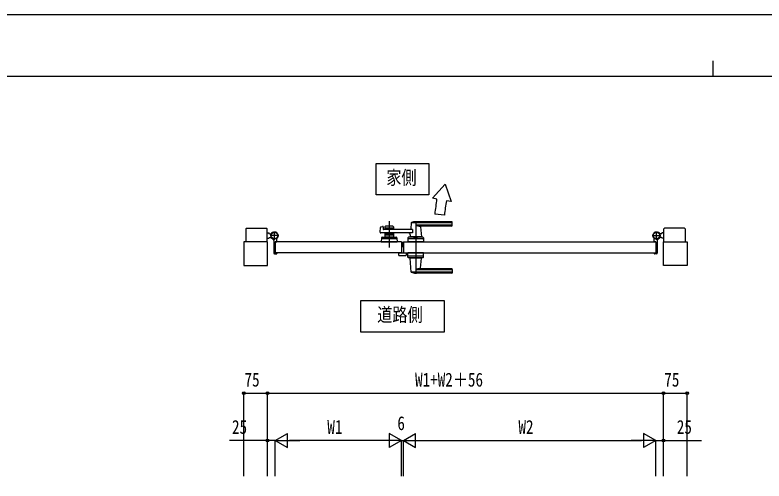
# Model space of a CAD drawing. Units: millimetres, scale not verified. Extents: x -4205 to 4205, y -2970 to 2970.
# Drawn here: x -2218 to 157, y 1492 to 2970 of the extents above; entities that cross this region are included whole.
import ezdxf
from ezdxf.enums import TextEntityAlignment as Align

# ---------------------------------------------------------------- set-up
doc = ezdxf.new("R2010")
doc.units = ezdxf.units.MM
doc.header["$LTSCALE"] = 12
for name, color, linetype in [('0-2_USER1', 3, 'Continuous'), ('0-3_YKK_12', 2, 'Continuous'), ('0-4_YKK_A1', 4, 'Continuous'), ('0-5_YKK_D', 6, 'Continuous'), ('0-6_YKK_ZWAK', 7, 'Continuous')]:
    doc.layers.add(name, color=color, linetype=linetype)
doc.styles.add('ＭＳ ゴシック', font='')
doc.styles.get('ＭＳ ゴシック').set_extended_font_data('MS Gothic')

msp = doc.modelspace()

# ---------------------------------------------------------------- linework, layer by layer
at = {"layer": '0-2_USER1'}
for points in [[(-1072.68, 2399.08), (-1072.68, 2499.08), (-906.28, 2499.08), (-906.28, 2399.08)], [(-1121.48, 1964.08), (-1121.48, 2064.08), (-857.48, 2064.08), (-857.48, 1964.08)]]:
    msp.add_lwpolyline(points, close=True, dxfattribs=at)
at = {"layer": '0-3_YKK_12'}
msp.add_line((-989.48, 2233), (-989.48, 2250), dxfattribs=at)
at = {"layer": '0-4_YKK_A1'}
for p, q in [((-854.02, 2433.24), (-894.24, 2388.72)), ((-854.02, 2433.24), (-835.15, 2378.31)), ((-879.9, 2386.2), (-894.24, 2388.72)), ((-835.15, 2378.31), (-849.93, 2380.91)), ((-856.36, 2335.33), (-886.2, 2338.51)), ((-1031.48, 2316), (-1031.48, 2232.5)), ((-961.53, 2310.39), (-963.23, 2291.31)), ((-832.48, 2310.98), (-961.27, 2310.98)), ((-947.48, 2316), (-947.48, 2149)), ((-832.48, 2314), (-947.48, 2314)), ((-831.48, 2302), (-831.48, 2313)), ((-1485.48, 2291.5), (-1485.48, 2250)), ((-1483.48, 2293.5), (-1420.48, 2293.5)), ((-1418.48, 2250), (-1418.48, 2291.5)), ((-1395.48, 2257), (-1395.48, 2283)), ((-1060.31, 2280.66), (-1059.09, 2296.07)), ((-1057.58, 2297.85), (-1052.16, 2299.2)), ((-1050.92, 2298.28), (-1050.53, 2290.45)), ((-957.92, 2289.5), (-1049.53, 2289.5)), ((-1044.98, 2298), (-1044.98, 2289.5)), ((-1044.98, 2295), (-1017.98, 2295)), ((-1019.98, 2300), (-1042.98, 2300)), ((-1042.98, 2291), (-1033.89, 2291)), ((-1031.83, 2292.65), (-1033.19, 2291.29)), ((-1031.12, 2292.65), (-1029.77, 2291.29)), ((-1029.06, 2291), (-1019.98, 2291)), ((-1017.98, 2298), (-1017.98, 2289.5)), ((-832.48, 2303.33), (-947.48, 2303.33)), ((-833.48, 2300), (-932.5, 2300)), ((-932.31, 2297.81), (-929.51, 2266.32)), ((-183.48, 2257), (-183.48, 2283)), ((-160.48, 2250), (-160.48, 2291.5)), ((-95.48, 2293.5), (-158.48, 2293.5)), ((-93.48, 2291.5), (-93.48, 2250)), ((-1418.48, 2278.5), (-1413.48, 2278.5)), ((-1418.48, 2261.5), (-1413.48, 2261.5)), ((-1410.98, 2276), (-1413.48, 2278.5)), ((-1410.98, 2264), (-1413.48, 2261.5)), ((-1410.98, 2276), (-1405.29, 2276)), ((-1410.98, 2264), (-1405.29, 2264)), ((-1382.48, 2270), (-1408.48, 2270)), ((-1387.48, 2250.8), (-1387.48, 2259.84)), ((-1056.04, 2263.07), (-1056.48, 2250)), ((-1008.75, 2260), (-1054.21, 2260)), ((-1054.05, 2265), (-1008.91, 2265)), ((-1044.98, 2278.5), (-1044.98, 2265)), ((-1044.98, 2273), (-1017.98, 2273)), ((-1017.98, 2265), (-1044.98, 2265)), ((-1042.98, 2277), (-1033.89, 2277)), ((-1031.83, 2275.35), (-1033.19, 2276.71)), ((-1031.12, 2275.35), (-1029.77, 2276.71)), ((-1029.06, 2277), (-1019.98, 2277)), ((-1026.98, 2262.2), (-1026.98, 2265)), ((-1017.98, 2278.5), (-1017.98, 2265)), ((-1006.92, 2263.07), (-1006.48, 2250)), ((-972.04, 2263.07), (-972.48, 2250)), ((-924.75, 2260), (-970.21, 2260)), ((-924.91, 2265), (-970.05, 2265)), ((-929.48, 2265.99), (-965.48, 2265.99)), ((-965.48, 2265), (-965.48, 2265.99)), ((-964.85, 2273.05), (-965.45, 2266.32)), ((-929.81, 2265.99), (-965.15, 2265.99)), ((-962.48, 2265.99), (-964.65, 2265.99)), ((-951.98, 2262.2), (-951.98, 2265)), ((-929.81, 2265.99), (-932.48, 2265.99)), ((-929.48, 2265), (-929.48, 2265.99)), ((-922.92, 2263.07), (-922.48, 2250)), ((-196.48, 2270), (-170.48, 2270)), ((-191.48, 2250.8), (-191.48, 2259.84)), ((-167.98, 2276), (-173.67, 2276)), ((-167.98, 2264), (-173.67, 2264)), ((-167.98, 2276), (-165.48, 2278.5)), ((-167.98, 2264), (-165.48, 2261.5)), ((-160.48, 2278.5), (-165.48, 2278.5)), ((-160.48, 2261.5), (-165.48, 2261.5)), ((-1397.48, 2255.06), (-1397.48, 2214.5)), ((-1392.48, 2250), (-1392.48, 2215)), ((-1392.18, 2250.3), (-1387.98, 2250.3)), ((-1056.48, 2250), (-1006.48, 2250)), ((-922.48, 2250), (-972.48, 2250)), ((-186.78, 2250.3), (-190.98, 2250.3)), ((-186.48, 2250), (-186.48, 2215)), ((-181.48, 2255.06), (-181.48, 2214.5)), ((-1395.48, 2212.5), (-1388.48, 2212.5)), ((-1392.18, 2214.7), (-1387.98, 2214.7)), ((-1387.48, 2214.2), (-1387.48, 2213.5)), ((-1001.48, 2215), (-1001.48, 2208.5)), ((-1001.48, 2215), (-977.48, 2215)), ((-977.48, 2215), (-977.48, 2208.5)), ((-972.04, 2201.93), (-972.48, 2215)), ((-922.48, 2215), (-972.48, 2215)), ((-922.92, 2201.93), (-922.48, 2215)), ((-191.48, 2214.2), (-191.48, 2213.5)), ((-186.78, 2214.7), (-190.98, 2214.7)), ((-183.48, 2212.5), (-190.48, 2212.5)), ((-1000.48, 2207.5), (-978.48, 2207.5)), ((-924.75, 2205), (-970.21, 2205)), ((-924.91, 2200), (-970.05, 2200)), ((-965.48, 2200), (-965.48, 2199)), ((-929.48, 2199), (-965.48, 2199)), ((-961.53, 2154.6), (-965.45, 2198.67)), ((-932.31, 2167.18), (-929.5, 2198.67)), ((-929.48, 2200), (-929.48, 2199)), ((-832.48, 2161.67), (-947.48, 2161.67)), ((-833.48, 2165), (-932.5, 2165)), ((-831.48, 2163), (-831.48, 2152)), ((-832.48, 2154.02), (-961.27, 2154.02)), ((-832.48, 2151), (-947.48, 2151))]:
    msp.add_line(p, q, dxfattribs=at)
for points in [[(-957.92, 2289.5), (-957.92, 2278.5), (-1058.31, 2278.5)], [(-1026.98, 2262.2), (-1035.98, 2262.2), (-1035.98, 2265)], [(-951.98, 2262.2), (-942.98, 2262.2), (-942.98, 2265)], [(-992.48, 2250), (-992.48, 2215), (-1392.48, 2215)], [(-992.48, 2250), (-1392.48, 2250), (-1392.48, 2215)], [(-986.48, 2250), (-986.48, 2215), (-186.48, 2215)], [(-986.48, 2250), (-186.48, 2250), (-186.48, 2215)]]:
    msp.add_lwpolyline(points, dxfattribs=at)
for points in [[(-1492.48, 2175), (-1417.48, 2175), (-1417.48, 2250), (-1492.48, 2250)], [(-86.48, 2175), (-161.48, 2175), (-161.48, 2250), (-86.48, 2250)]]:
    msp.add_lwpolyline(points, close=True, dxfattribs=at)
for centre, radius in [((-1395.48, 2270), 11.5), ((-1395.48, 2270), 10.35), ((-183.48, 2270), 11.5), ((-183.48, 2270), 10.35)]:
    msp.add_circle(centre, radius, dxfattribs=at)
for centre, radius, start, end in [((-8880.99, 3418.09), 8067.36, 352.30953, 352.65116), ((-186.87, 2264.01), 673.28, 170.00114, 173.91932), ((-960.54, 2310.31), 1, 113.30607, 174.91858), ((-947.48, 2280), 34, 90, 113.30607), ((-832.48, 2313), 1, 0, 90), ((-832.48, 2309.98), 1, 0, 90), ((-832.48, 2304.33), 1, 270, 0), ((-1483.48, 2291.5), 2, 90, 180), ((-1420.48, 2291.5), 2, 360, 90), ((-1395.48, 2270), 11.5, 321.98772, 244.89722), ((-1058.31, 2280.5), 2, 175.49449, 270), ((-1057.1, 2295.91), 2, 104.03624, 175.49449), ((-1051.92, 2298.23), 1, 2.86241, 104.03624), ((-1049.53, 2290.5), 1, 182.86241, 270), ((-1042.98, 2298), 2, 90, 180), ((-1042.98, 2293), 2, 180, 270), ((-1033.89, 2292), 1, 270, 315), ((-1031.48, 2292.29), 0.5, 45, 135), ((-1029.06, 2292), 1, 225, 270), ((-1019.98, 2298), 2, 0, 90), ((-1019.98, 2293), 2, 270, 0), ((-965.22, 2291.49), 2, 270, 354.91858), ((-933.69, 2329.98), 30, 242.63879, 272.27092), ((-930.32, 2298), 2, 90, 185.08142), ((-833.48, 2302), 2, 270, 0), ((-183.48, 2270), 11.5, 295.10278, 218.01228), ((-158.48, 2291.5), 2, 90, 180), ((-95.48, 2291.5), 2, 0, 90), ((-1402.48, 2255.06), 5, 0.00002, 64.89722), ((-1382.48, 2259.84), 5, 141.98772, 180), ((-1054.21, 2258), 2, 90, 178.09085), ((-1054.05, 2263), 2, 90, 178.09085), ((-1042.98, 2275), 2, 90, 180), ((-1033.89, 2276), 1, 45, 90), ((-1031.48, 2275.71), 0.5, 225, 315), ((-1029.06, 2276), 1, 90, 135), ((-1019.98, 2275), 2, 0, 90), ((-1008.91, 2263), 2, 1.90915, 90), ((-1008.75, 2258), 2, 1.90915, 90), ((-970.21, 2258), 2, 90, 178.09085), ((-970.05, 2263), 2, 90, 178.09085), ((-969.83, 2273.49), 5, 354.91858, 90), ((-965.15, 2266.29), 0.3, 174.91858, 270), ((-929.81, 2266.29), 0.3, 270, 5.08142), ((-924.91, 2263), 2, 1.90915, 90), ((-924.75, 2258), 2, 1.90915, 90), ((-196.48, 2259.84), 5, 0, 38.01228), ((-176.48, 2255.06), 5, 115.10278, 179.99998), ((-1392.18, 2250), 0.3, 90, 180), ((-1387.98, 2250.8), 0.5, 270, 360), ((-190.98, 2250.8), 0.5, 180, 270), ((-186.78, 2250), 0.3, 0, 90), ((-1395.48, 2214.5), 2, 180, 270), ((-1392.18, 2215), 0.3, 180, 270), ((-1388.48, 2213.5), 1, 270, 360), ((-1387.98, 2214.2), 0.5, 360, 90), ((-190.98, 2214.2), 0.5, 90, 180), ((-190.48, 2213.5), 1, 180, 270), ((-186.78, 2215), 0.3, 270, 0), ((-183.48, 2214.5), 2, 270, 0), ((-1000.48, 2208.5), 1, 180, 270), ((-978.48, 2208.5), 1, 270, 360), ((-970.21, 2207), 2, 181.90915, 270), ((-970.05, 2202), 2, 181.90915, 270), ((-965.15, 2198.7), 0.3, 90, 185.08142), ((-929.8, 2198.7), 0.3, 354.91858, 90), ((-924.91, 2202), 2, 270, 358.09085), ((-924.75, 2207), 2, 270, 358.09085), ((-933.69, 2135.02), 30, 87.72908, 117.36121), ((-930.31, 2167), 2, 174.91858, 270), ((-833.48, 2163), 2, 0, 90), ((-832.48, 2160.67), 1, 0, 90), ((-960.53, 2154.69), 1, 185.08142, 246.69393), ((-947.48, 2185), 34, 246.69393, 270), ((-832.48, 2155.02), 1, 270, 0), ((-832.48, 2152), 1, 270, 0)]:
    msp.add_arc(centre, radius, start, end, dxfattribs=at)
at = {"layer": '0-5_YKK_D'}
for p, q in [((-1492.48, 1507.12), (-1492.48, 1771)), ((-1492.48, 1770), (-1417.48, 1770)), ((-1417.48, 1507.12), (-1417.48, 1771)), ((-1417.48, 1507.12), (-1417.48, 1771)), ((-1417.48, 1770), (-161.48, 1770)), ((-161.48, 1507.12), (-161.48, 1771)), ((-161.48, 1507.12), (-161.48, 1771)), ((-161.48, 1770), (-86.48, 1770)), ((-86.48, 1507.12), (-86.48, 1771)), ((-1392.48, 1620), (-1353.51, 1642.5)), ((-1353.51, 1597.5), (-1353.51, 1642.5)), ((-992.48, 1620), (-1031.45, 1642.5)), ((-1031.45, 1642.5), (-1031.45, 1597.5)), ((-986.48, 1620), (-947.51, 1642.5)), ((-947.51, 1597.5), (-947.51, 1642.5)), ((-186.48, 1620), (-225.45, 1642.5)), ((-225.45, 1642.5), (-225.45, 1597.5)), ((-1417.48, 1507.12), (-1417.48, 1621)), ((-1392.48, 1507.12), (-1392.48, 1621)), ((-1392.48, 1507.12), (-1392.48, 1621)), ((-1392.48, 1620), (-1353.51, 1597.5)), ((-1392.48, 1620), (-1314.54, 1620)), ((-1037.48, 1620), (-1347.48, 1620)), ((-992.48, 1620), (-1070.42, 1620)), ((-992.48, 1620), (-1031.45, 1597.5)), ((-992.48, 1620), (-1009.48, 1620)), ((-992.48, 1507.12), (-992.48, 1621)), ((-992.48, 1507.12), (-992.48, 1621)), ((-992.48, 1620), (-986.48, 1620)), ((-986.48, 1507.12), (-986.48, 1621)), ((-986.48, 1507.12), (-986.48, 1621)), ((-986.48, 1620), (-969.48, 1620)), ((-986.48, 1620), (-947.51, 1597.5)), ((-986.48, 1620), (-908.54, 1620)), ((-941.48, 1620), (-231.48, 1620)), ((-186.48, 1620), (-264.42, 1620)), ((-186.48, 1620), (-225.45, 1597.5)), ((-186.48, 1507.12), (-186.48, 1621)), ((-186.48, 1507.12), (-186.48, 1621)), ((-161.48, 1507.12), (-161.48, 1621))]:
    msp.add_line(p, q, dxfattribs=at)
for points in [[(-1392.48, 1620), (-1417.48, 1620), (-1537.88, 1620)], [(-186.48, 1620), (-161.48, 1620), (-41.08, 1620)]]:
    msp.add_lwpolyline(points, dxfattribs=at)
for centre in [(-1492.48, 1770), (-1417.48, 1770), (-1417.48, 1770), (-161.48, 1770), (-161.48, 1770), (-86.48, 1770), (-1417.48, 1620), (-161.48, 1620)]:
    msp.add_circle(centre, 4.25, dxfattribs=at)
at = {"layer": '0-6_YKK_ZWAK'}
for p, q in [((-4.98, 2825), (-4.98, 2775)), ((3895.02, 2775), (-3904.98, 2775))]:
    msp.add_line(p, q, dxfattribs=at)
msp.add_lwpolyline([(-4205, -2970), (4205, -2970), (4205, 2970), (-4205, 2970)], close=True, dxfattribs=at)

# ---------------------------------------------------------------- texts
at = {"layer": '0-2_USER1', "style": 'ＭＳ ゴシック', "width": 0.8}
for s, p in [('家側', (-1040.68, 2419.08)), ('道路側', (-1069.48, 1984.08))]:
    msp.add_text(s, height=43.99, dxfattribs=at).set_placement(p, align=Align.BOTTOM_LEFT)
at = {"layer": '0-5_YKK_D', "style": 'ＭＳ ゴシック', "width": 0.8}
for s, p in [('75', (-1490.18, 1778)), ('W1+W2＋56', (-949.48, 1778)), ('75', (-159.18, 1778)), ('6', (-1005.48, 1640)), ('25', (-1529.88, 1628)), ('W1', (-1227.68, 1628)), ('W2', (-621.68, 1628)), ('25', (-119.48, 1628))]:
    msp.add_text(s, height=43.99, dxfattribs=at).set_placement(p, align=Align.BOTTOM_LEFT)

doc.saveas('drawing.dxf')
